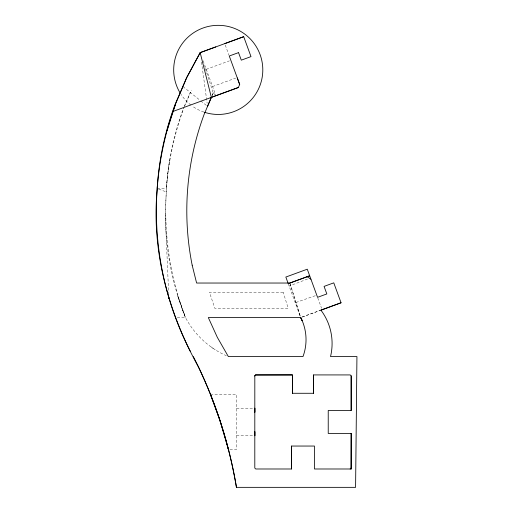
<?xml version="1.0" encoding="UTF-8"?>
<svg xmlns="http://www.w3.org/2000/svg" width="513" height="513" viewBox="0 0 513 513"><rect width="100%" height="100%" fill="white"/><g stroke="black" fill="none" stroke-linecap="round" stroke-linejoin="round"><path stroke-width="0.38" stroke-dasharray="2.56 1.92" d="M168.706 294.706L165.257 214.748L166.481 187.2A322.639 298.393 14.2 0 1 183.808 107.55M169.668 159.844C161.422 212.645 166.032 267.626 185.469 317.56A85.716 85.716 0 0 0 226.4 355.74M214.998 94.719L213.158 92.725L212.093 95.399L213.158 92.725L204.572 66.241M212.074 95.386L213.158 92.725M184.282 106.871L191.4 90.134M184.404 106.101L190.381 92.52M302.189 317.021L319.881 310.525M206.264 69.313L229.356 60.861M212.568 86.55L235.659 78.098M307.511 279.021L289.14 286.081M315.296 295.719L295.231 302.728M302.131 317.021L320.914 310.166M177.248 317.56L185.469 317.56C172.317 284.927 165.661 249.908 165.257 214.748M210.439 394.426L236.499 394.426L236.499 449.497L229.875 449.497M236.499 408.194L254.012 408.194M236.499 435.729L254.012 435.729M157.267 188.592L166.449 188.899M158.664 189.111L166.347 191.952M211.157 347L215.242 349.757M182.955 86.543L200.192 100.42M200.807 100.914L206.329 105.357M184.417 314.533L177.671 296.084M225.271 45.08L229.003 55.282M317.771 297.912L321.561 308.255M288.242 283.625L300.387 316.822M203.148 60.79L215.659 95.001M177.979 296.039L185.469 317.56M290.101 283.785L300.708 317.56M289.858 283.035L300.701 317.56M201.513 62.099L207.124 103.184M166.507 187.207A298.393 298.393 0 0 1 183.737 108.339M203.873 112.071A44.56 44.56 0 0 1 192.17 106.031M190.939 105.107A44.56 44.56 0 0 1 180.961 94.296M283.176 292.218L209.413 292.218L214.896 308.384L288.235 308.384L283.176 292.218"/><path stroke-width="0.77" d="M254.82 375.837L254.801 468.08L255.731 468.991L291.525 468.991L291.525 446.047L314.456 446.047L314.456 468.991L350.264 468.991L351.072 468.074L351.174 433.427L328.23 433.434L328.23 410.49L351.181 410.483L351.181 375.843L350.251 374.932L313.552 374.92L313.546 393.279L292.436 393.279L292.436 374.926L255.737 374.92L254.807 375.901L255.737 374.92M350.155 468.991L351.181 468.991L351.181 433.427M288.248 283.631L285.837 277.052L307.274 269.203L317.566 297.328L326.832 293.936L324.069 286.395L333.771 282.849L341.062 302.773L320.926 310.166A55.359 55.359 0 0 1 330.526 356.573L356.939 356.573L355.592 487.344L236.448 487.35A452.44 452.44 0 0 0 198.428 366.898C168.45 312.84 151.168 250.71 157.267 188.592L157.318 186.476A329.93 307.582 14.4 0 1 175.465 103.613L186.661 77.585L200.217 52.621L243.707 36.686L250.998 56.61L241.29 60.162L238.628 52.871M157.279 188.592L157.35 186.482M167.026 130.668L175.67 103.664L186.77 77.578L200.16 52.621L215.755 46.92M207.553 106.345L211.324 97.387L238.314 87.518L239.706 84.523L237.301 77.976M351.174 375.849L351.174 410.483M288.781 283.433L309.679 275.782L289.922 283.035L196.607 283.035L192.176 265.183M224.938 43.547L243.701 36.686M238.539 52.621L229.266 56.007L239.706 84.523M173.208 111.366L238.314 87.518M320.612 310.256L341.055 302.773M200.166 52.621L211.362 97.406L204.18 114.271A277.148 277.148 0 0 0 192.176 265.183M300.708 317.56L302.138 320.593L300.721 317.56A48.632 48.632 0 0 1 302.991 356.573L228.343 356.567L217.332 337.349L208.316 317.56L300.656 317.56M255.724 374.99L292.436 374.926L292.442 393.279M307.101 276.731L310.949 279.232M210.817 395.369L210.439 394.426L219.891 420.307L228.407 449.497L228.163 448.554M351.072 468.074L351.174 468.991M168.809 297.104L168.88 298.707M313.552 374.92L313.552 393.279M291.512 446.047L291.512 468.991M190.272 351.232A307.563 307.563 0 0 1 175.67 103.671M193.318 356.567A452.549 452.549 0 0 1 236.455 487.35M180.134 92.975A44.56 44.56 0 0 1 206.822 26.823A44.56 44.56 0 0 1 262.791 71.044A44.56 44.56 0 0 1 204.61 112.315M254.807 431.696L254.807 435.729L254.807 431.696M254.807 408.194L254.807 412.228L254.807 408.194"/></g></svg>
